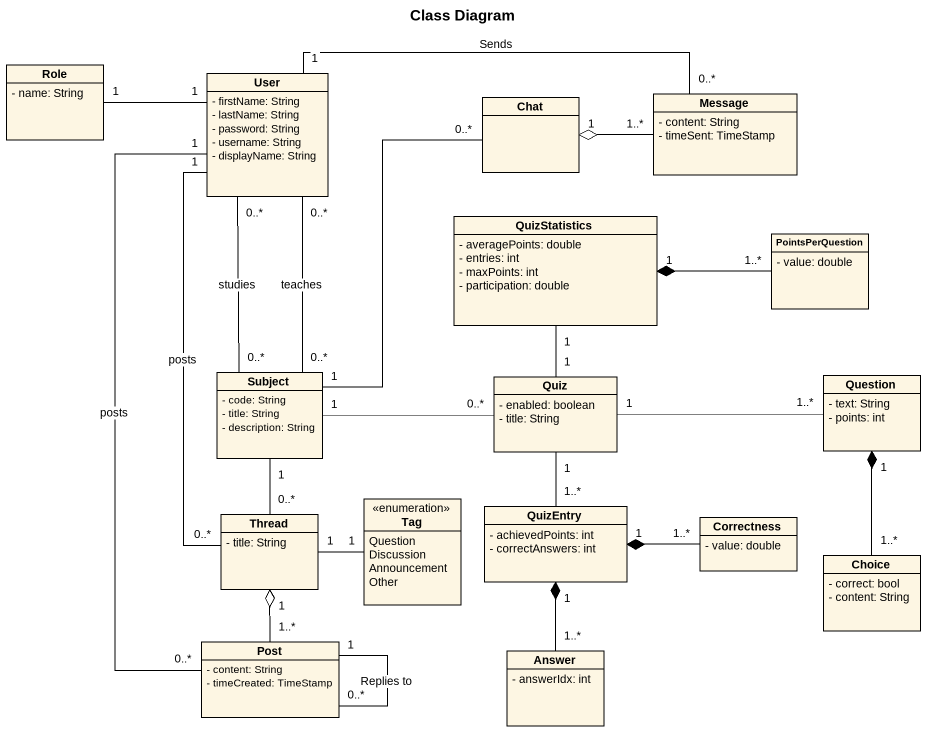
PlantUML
@startuml
title Class Diagram
hide circle
hide empty members
skinparam classAttributeIconSize 0
class Role {
  - name: String
}
class User {
  - firstName: String
  - lastName: String
  - password: String
  - username: String
  - displayName: String
}
class Chat
class Message {
  - content: String
  - timeSent: TimeStamp
}
class QuizStatistics {
  - averagePoints: double
  - entries: int
  - maxPoints: int
  - participation: double
}
class PointsPerQuestion {
  - value: double
}
class Subject {
  - code: String
  - title: String
  - description: String
}
class Quiz {
  - enabled: boolean
  - title: String
}
class Question {
  - text: String
  - points: int
}
class Thread {
  - title: String
}
enum Tag {
  Question
  Discussion
  Announcement
  Other
}
class QuizEntry {
  - achievedPoints: int
  - correctAnswers: int
}
class Correctness {
  - value: double
}
class Choice {
  - correct: bool
  - content: String
}
class Post {
  - content: String
  - timeCreated: TimeStamp
}
class Answer {
  - answerIdx: int
}
Role "1" -right- "1" User
User "0..*" -- "0..*" Subject : teaches
User "0..*" -- "0..*" Subject : studies
User "1" -- "0..*" Thread : posts
User "1" -- "0..*" Post : posts
Chat "0..*" -- "1" Subject
Message "0..*" -left- "1" User : Sends
Message "1..*" -left-o "1" Chat
QuizStatistics "1" -- "1" Quiz
PointsPerQuestion "1..*" -left-* "1" QuizStatistics
Subject "1" -right- "0..*" Quiz
Subject "1" -- "0..*" Thread
Quiz "1" -right- "1..*" Question
Quiz "1" -- "1..*" QuizEntry
Thread "1" -right- "1" Tag
Correctness "1..*" -left-* "1" QuizEntry
Choice "1..*" -up-* "1" Question
Post "1..*" -up-o "1" Thread
Post "0..*" -- "1" Post : Replies to
Answer "1..*" -up-* "1" QuizEntry
@enduml
